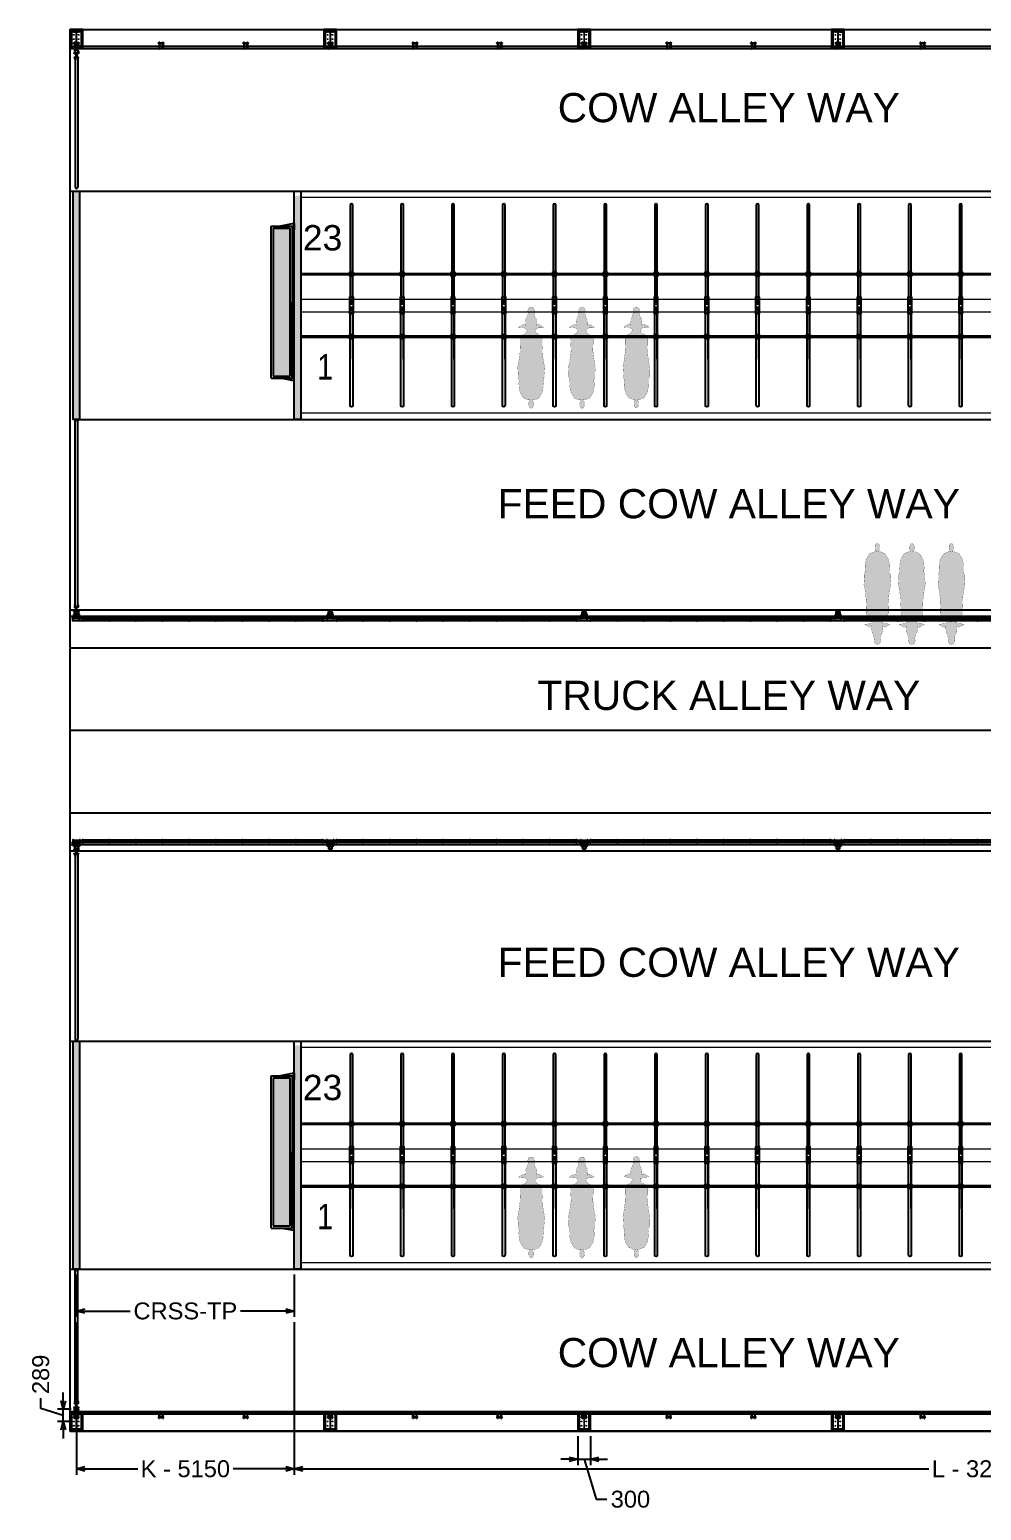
# Model space of a CAD drawing. Header units: millimetres. Extents: x -61993 to 642891, y -429158 to 50967.
# Drawn here: x 507795 to 530291, y -319030 to -284002 of the extents above; entities that cross this region are included whole.
import ezdxf

# ---------------------------------------------------------------- set-up
doc = ezdxf.new("R2010")
doc.units = ezdxf.units.MM
doc.linetypes.add('ACAD_ISO03W100', pattern=[30, 12, -18])
doc.linetypes.add('CENTER', pattern=[50.8, 31.75, -6.35, 6.35, -6.35])
for name, color, linetype, lineweight in [('0.00', 252, 'Continuous', 0), ('0.05', 40, 'Continuous', 5), ('0.09', 172, 'Continuous', 9), ('0.13', 10, 'Continuous', 13), ('HATCH', 251, 'Continuous', 0), ('WF 300 X 150', 43, 'Continuous', 0)]:
    doc.layers.add(name, color=color, linetype=linetype, lineweight=lineweight)
for name, color, linetype in [('Cow', 30, 'Continuous'), ('Gate', 6, 'Continuous'), ('headlock', 30, 'Continuous'), ('Pipa Galv', 1, 'Continuous'), ('Railing', 7, 'Continuous'), ('Steel', 152, 'Continuous'), ('TEXT', 152, 'Continuous'), ('tipis', 253, 'CENTER')]:
    doc.layers.add(name, color=color, linetype=linetype)
doc.styles.add('Arial', font='arial.ttf')
doc.styles.add('Arial Narrow', font='ARIALN.TTF')
doc.styles.add('SANSERIF', font='sanss___.ttf', dxfattribs={"height": 2})
doc.styles.add('SANSERIF23', font='sanss___.ttf', dxfattribs={"height": 2.3})
doc.dimstyles.new('Sagoe_2_mm', dxfattribs={"dimscale": 25, "dimtxt": 2, "dimasz": 1, "dimexe": 0.7, "dimexo": 0.625, "dimtad": 0, "dimdec": 0, "dimzin": 1, "dimdsep": 46, "dimtxsty": 'SANSERIF', "dimblk": 'OPEN30', "dimcen": 1, "dimclrd": 1, "dimclre": 1, "dimclrt": 152, "dimadec": 0, "dimazin": 0, "dimtfac": 1, "dimtdec": 0, "dimtofl": 0, "dimtmove": 1, "dimatfit": 3, "dimfxl": 1, "dimarcsym": 0})
pattern_1 = [(45, (1363.141, -798.975), (-8.838835, 8.838835), []), (45, (1371.98, -798.975), (-8.838835, 8.838835), [15.625, -3.125, 0, -3.125])]

# ---------------------------------------------------------------- blocks, each defined once
blk = doc.blocks.new('_Open30')
at = {"color": 0, "linetype": 'ByBlock', "lineweight": -2}
for p, q in [((-1, 0.27), (0, 0)), ((0, 0), (-1, -0.27)), ((0, 0), (-1, 0))]:
    blk.add_line(p, q, dxfattribs=at)
blk = doc.blocks.new('*D174')
at = {"color": 1, "lineweight": -2, "transparency": 16777216}
for p, q in [((508901, -313452), (508901, -314454)), ((514051, -313452), (514051, -314454)), ((509101, -314314), (510174, -314314)), ((513851, -314314), (512779, -314314))]:
    blk.add_line(p, q, dxfattribs=at)
at = {"layer": 'Defpoints', "color": 0, "transparency": 16777216}
for p in [(508901, -313327), (514051, -313327), (514051, -314314)]:
    blk.add_point(p, dxfattribs=at)
at = {"color": 1, "lineweight": -2, "transparency": 16777216, "xscale": 200, "yscale": 200, "zscale": 200, "rotation": 180}
blk.add_blockref('_Open30', (508901, -314314), dxfattribs=at)
at = {"color": 1, "lineweight": -2, "transparency": 16777216, "xscale": 200, "yscale": 200, "zscale": 200}
blk.add_blockref('_Open30', (514051, -314314), dxfattribs=at)
at = {"color": 152, "transparency": 16777216, "insert": (511476, -314314), "char_height": 400, "attachment_point": 5, "style": 'SANSERIF'}
blk.add_mtext('CRSS-TP', dxfattribs=at)
blk = doc.blocks.new('*D177')
at = {"color": 1, "lineweight": -2, "transparency": 16777216}
for p, q in [((508901, -314579), (508901, -318187)), ((514051, -314579), (514051, -318187)), ((509101, -318047), (510349, -318047)), ((513851, -318047), (512604, -318047))]:
    blk.add_line(p, q, dxfattribs=at)
at = {"layer": 'Defpoints', "color": 0, "transparency": 16777216}
for p in [(508901, -314454), (514051, -314454), (514051, -318047)]:
    blk.add_point(p, dxfattribs=at)
at = {"color": 1, "lineweight": -2, "transparency": 16777216, "xscale": 200, "yscale": 200, "zscale": 200, "rotation": 180}
blk.add_blockref('_Open30', (508901, -318047), dxfattribs=at)
at = {"color": 1, "lineweight": -2, "transparency": 16777216, "xscale": 200, "yscale": 200, "zscale": 200}
blk.add_blockref('_Open30', (514051, -318047), dxfattribs=at)
at = {"color": 152, "transparency": 16777216, "insert": (511476, -318047), "char_height": 400, "attachment_point": 5, "style": 'SANSERIF'}
blk.add_mtext('K - 5150', dxfattribs=at)
blk = doc.blocks.new('Steel Column')
at = {"layer": 'Steel'}
blk.add_lwpolyline([(150, -225), (150, 225), (-150, 225), (-150, -225)], close=True, dxfattribs=at)
blk = doc.blocks.new('*U191')
blk.add_blockref('Steel Column', (0, 0))
blk = doc.blocks.new('*U188')
at = {"color": 0, "linetype": 'ByBlock', "lineweight": -2, "transparency": 16777216}
for p in [(0, 0), (6000, 0), (12000, 0), (18000, 0), (0, -32700), (6000, -32700), (12000, -32700), (18000, -32700)]:
    blk.add_blockref('*U191', p, dxfattribs=at)
blk = doc.blocks.new('double_divider')
at = {"color": 94}
for p, q in [((-50, 754), (50, 754)), ((-50, 726), (50, 726)), ((-50, -726), (50, -726)), ((-50, -754), (50, -754))]:
    blk.add_line(p, q, dxfattribs=at)
at = {"color": 150}
for p, q in [((-30, -1269), (-30, -128)), ((30, -1269), (30, -128))]:
    blk.add_line(p, q, dxfattribs=at)
for points in [[(30, 40), (30, 2370, 1), (-30, 2370), (-30, 40)], [(30, -40), (30, -2370, -1), (-30, -2370), (-30, -40)]]:
    blk.add_lwpolyline(points, format="xyb", dxfattribs=at)
at = {"color": 94}
for points in [[(-30, 690), (30, 690, 0.414214), (50, 710), (50, 770, 0.414214), (30, 790), (-30, 790, 0.414214), (-50, 770), (-50, 710, 0.414214)], [(-30, -690), (30, -690, -0.414214), (50, -710), (50, -770, -0.414214), (30, -790), (-30, -790, -0.414214), (-50, -770), (-50, -710, -0.414214)]]:
    blk.add_lwpolyline(points, format="xyb", close=True, dxfattribs=at)
at = {"color": 42}
for points in [[(-29, 780), (-34, 782), (-38, 780), (-38, 775), (-34, 772), (-29, 775)], [(-29, 700), (-34, 698), (-38, 700), (-38, 705), (-34, 708), (-29, 705)], [(29, 780), (34, 782), (38, 780), (38, 775), (34, 772), (29, 775)], [(29, 700), (34, 698), (38, 700), (38, 705), (34, 708), (29, 705)], [(10, 94), (0, 89), (-10, 94), (-10, 106), (0, 111), (10, 106)], [(10, -106), (0, -111), (-10, -106), (-10, -94), (0, -89), (10, -94)], [(-29, -700), (-34, -698), (-38, -700), (-38, -705), (-34, -708), (-29, -705)], [(29, -700), (34, -698), (38, -700), (38, -705), (34, -708), (29, -705)], [(-29, -780), (-34, -782), (-38, -780), (-38, -775), (-34, -772), (-29, -775)], [(29, -780), (34, -782), (38, -780), (38, -775), (34, -772), (29, -775)]]:
    blk.add_lwpolyline(points, close=True, dxfattribs=at)
blk.add_lwpolyline([(-38, -200), (-38, 200), (38, 200), (38, -200)], close=True)
at = {"color": 6}
blk.add_lwpolyline([(-38, -200), (-38, 200), (38, 200), (38, -200)], close=True, dxfattribs=at)
at = {"color": 150}
for points in [[(-30, 40), (30, 40)], [(-30, -40), (30, -40)]]:
    blk.add_lwpolyline(points, dxfattribs=at)
at = {"color": 42}
for centre, radius in [((-34, 777), 2.5), ((-34, 703), 2.5), ((34, 777), 2.5), ((34, 703), 2.5), ((0, 100), 7), ((0, 100), 7), ((0, -100), 7), ((0, -100), 7), ((-34, -703), 2.5), ((34, -703), 2.5), ((-34, -777), 2.5), ((34, -777), 2.5)]:
    blk.add_circle(centre, radius, dxfattribs=at)
at = {"layer": '0.00'}
blk.add_lwpolyline([(-50, -50), (50, -50), (50, 50), (-50, 50)], close=True, dxfattribs=at)
blk = doc.blocks.new('*U25')
at = {"true_color": 0x636466}
h = blk.add_hatch(color=251, dxfattribs=at)
h.dxf.hatch_style = 1
h.paths.add_polyline_path([(0, 5300), (150, 5300), (150, 0), (0, 0)])
h = blk.add_hatch(color=251, dxfattribs=at)
h.dxf.hatch_style = 1
h.paths.add_polyline_path([(26700, 5400), (26550, 5400), (26550, 0), (26700, 0)])
for points in [[(150, 0), (0, 0), (0, 5400), (150, 5400)], [(150, 0), (0, 0), (0, 5400), (150, 5400)], [(26550, 0), (26700, 0), (26700, 5400), (26550, 5400)], [(26550, 0), (26700, 0), (26700, 5400), (26550, 5400)]]:
    blk.add_lwpolyline(points, close=True)
at = {"layer": '0.05'}
for points in [[(150, 2850), (26700, 2850)], [(150, 2850), (26700, 2850)], [(150, 2550), (26700, 2550)], [(150, 2550), (26700, 2550)]]:
    blk.add_lwpolyline(points, dxfattribs=at)
at = {"layer": '0.13'}
for p, q in [((26550, 5400), (150, 5400)), ((26550, 5400), (150, 5400)), ((26550, 5250), (150, 5250)), ((26550, 5250), (150, 5250)), ((26550, 150), (150, 150)), ((26550, 150), (150, 150)), ((26550, 0), (150, 0)), ((26550, 0), (150, 0))]:
    blk.add_line(p, q, dxfattribs=at)
for points in [[(0, 0), (0, 5400)], [(0, 0), (0, 5400)], [(26700, 0), (26700, 5400)], [(26700, 0), (26700, 5400)], [(150, 150), (150, 5250)], [(150, 150), (150, 5250)], [(26550, 150), (26550, 5250)], [(26550, 150), (26550, 5250)]]:
    blk.add_lwpolyline(points, dxfattribs=at)
at = {"layer": 'Railing'}
for points in [[(150, 3456), (26550, 3456)], [(150, 3456), (26550, 3456)], [(26550, 3428), (150, 3428)], [(26550, 3428), (150, 3428)], [(26550, 1976), (150, 1976)], [(26550, 1976), (150, 1976)], [(150, 1948), (26550, 1948)], [(150, 1948), (26550, 1948)]]:
    blk.add_lwpolyline(points, dxfattribs=at)
for p in [(1350, 2702), (2550, 2702), (3750, 2702), (4950, 2702), (6150, 2702), (7350, 2702), (8550, 2702), (9750, 2702), (10950, 2702), (12150, 2702), (13350, 2702), (14550, 2702), (15750, 2702), (16950, 2702), (18150, 2702), (19350, 2702), (20550, 2702), (21750, 2702), (22950, 2702), (24150, 2702), (25350, 2702)]:
    blk.add_blockref('double_divider', p)
at = {"layer": 'TEXT', "insert": (728, 1248), "char_height": 600, "attachment_point": 5, "style": 'Arial Narrow'}
blk.add_mtext_dynamic_manual_height_columns('1', width=311.83, gutter_width=0.7, heights=[0], dxfattribs=at)
at = {"layer": 'TEXT', "style": 'Arial'}
for tag, p in [('N2', (201, 4001)), ('N3', (25453, 3998)), ('N1', (25467, 956))]:
    blk.add_attdef(tag, p, '', height=600, dxfattribs=at)
blk = doc.blocks.new('Wa-flat-10')
blk.add_hatch(color=151).paths.add_polyline_path([(-50, -1750), (-50, 1750), (-450, 1750), (-450, -1750)])
at = {"color": 7}
for p, q in [((-500, -1800), (-500, 1800)), ((-500, 1800), (0, 1800)), ((40, 1860), (-273, 1800)), ((0, 1800), (0, 0)), ((-450, 1750), (-50, 1750)), ((-450, 1750), (-450, -1750)), ((-50, -1750), (-50, 1750)), ((0, -1800), (0, 0)), ((-450, -1750), (-50, -1750)), ((-500, -1800), (0, -1800)), ((40, -1860), (-273, -1800))]:
    blk.add_line(p, q, dxfattribs=at)
for points in [[(0, 1790), (40, 1790), (40, 1780), (0, 1780)], [(0, -1790), (40, -1790), (40, -1780), (0, -1780)]]:
    blk.add_lwpolyline(points, dxfattribs=at)
for points in [[(50, 1710), (40, 1710), (40, 1860), (50, 1860)], [(50, -1710), (40, -1710), (40, -1860), (50, -1860)]]:
    blk.add_lwpolyline(points, close=True, dxfattribs=at)
blk = doc.blocks.new('Headlock Post')
at = {"color": 42}
for p, q in [((-87, 105), (-87, 113)), ((-87, 105), (-71, 105)), ((-84, 105), (-84, 113)), ((-83, 185), (-83, 121)), ((-83, 97), (-83, 105)), ((-75, 97), (-83, 97)), ((-75, 185), (-75, 121)), ((-75, 105), (-75, 97)), ((-74, 105), (-74, 113)), ((-71, 105), (-71, 113)), ((-50, 54), (-50, 46)), ((-50, 54), (-34, 54)), ((-47, 54), (-47, 46)), ((-46, 62), (-46, 54)), ((-38, 62), (-46, 62)), ((-38, 54), (-38, 62)), ((-37, 54), (-37, 46)), ((-34, 54), (-34, 46)), ((34, 54), (34, 46)), ((50, 54), (34, 54)), ((37, 54), (37, 46)), ((38, 54), (38, 62)), ((38, 62), (46, 62)), ((46, 62), (46, 54)), ((47, 54), (47, 46)), ((50, 54), (50, 46)), ((71, 105), (71, 113)), ((87, 105), (71, 105)), ((74, 105), (74, 113)), ((75, 185), (75, 121)), ((75, 105), (75, 97)), ((75, 97), (83, 97)), ((83, 185), (83, 121)), ((83, 97), (83, 105)), ((84, 105), (84, 113)), ((87, 105), (87, 113))]:
    blk.add_line(p, q, dxfattribs=at)
at = {"color": 42, "linetype": 'ACAD_ISO03W100', "ltscale": 0.01}
for p, q in [((-83, 113), (-83, 121)), ((-75, 113), (-75, 121)), ((75, 113), (75, 121)), ((83, 113), (83, 121))]:
    blk.add_line(p, q, dxfattribs=at)
at = {"color": 6}
for points in [[(-99, 113), (-99, 121), (99, 121), (99, 113)], [(-70, 38), (-70, 46), (70, 46), (70, 38)]]:
    blk.add_lwpolyline(points, close=True, dxfattribs=at)
at = {"color": 42}
for points in [[(-46, 38), (-46, 0, 0.999992), (46, 0), (46, 38)], [(-38, 38), (-38, 0, 1), (38, 0), (38, 38)]]:
    blk.add_lwpolyline(points, format="xyb", dxfattribs=at)
for centre in [(-79, 185), (79, 185)]:
    blk.add_arc(centre, 4, 0, 180, dxfattribs=at)
at = {"layer": 'Pipa Galv'}
for p, q in [((-30, 75), (-30, 113)), ((-30, 46), (-30, 113)), ((30, 75), (30, 113)), ((30, 46), (30, 113))]:
    blk.add_line(p, q, dxfattribs=at)
for radius in [38.1, 32]:
    blk.add_circle((0, 0), radius, dxfattribs=at)
blk = doc.blocks.new('headlockpart')
at = {"layer": 'headlock'}
for p, q in [((30, 68), (0, 68)), ((0, 63), (0, 68)), ((1303, 63), (0, 63)), ((0, 10), (0, 15)), ((1303, 15), (0, 15)), ((30, 10), (0, 10)), ((7, 70), (6, 69)), ((8, 8), (6, 9)), ((8, 70), (7, 70)), ((23, 68), (7, 68)), ((7, 15), (7, 63)), ((23, 63), (7, 63)), ((23, 15), (7, 15)), ((7, 10), (23, 10)), ((8, 76), (8, 76)), ((8, 70), (8, 76)), ((8, 76), (8, 76)), ((21, 76), (8, 76)), ((15, 70), (8, 70)), ((8, 8), (8, 2)), ((8, 2), (8, 2)), ((9, 2), (8, 2)), ((9, 2), (21, 2)), ((15, 70), (15, 76)), ((21, 70), (15, 70)), ((15, 8), (15, 2)), ((21, 76), (21, 76)), ((21, 2), (21, 2)), ((21, 70), (21, 76)), ((21, 76), (21, 76)), ((23, 70), (21, 70)), ((21, 8), (24, 9)), ((21, 8), (21, 2)), ((21, 2), (21, 2)), ((23, 70), (24, 69)), ((23, 15), (23, 63)), ((30, 63), (30, 68)), ((30, 10), (30, 15)), ((43, 15), (43, 63)), ((43, 47), (477, 47)), ((477, 31), (43, 31)), ((84, 31), (405, 31)), ((637, 63), (489, 63)), ((489, 16), (637, 16)), ((533, 15), (518, 15)), ((533, 15), (518, 15)), ((660, 68), (630, 68)), ((630, 63), (630, 68)), ((630, 10), (630, 15)), ((660, 10), (630, 10)), ((1160, 15), (635, 15)), ((637, 70), (636, 69)), ((653, 68), (636, 68)), ((636, 10), (653, 10)), ((638, 8), (636, 9)), ((638, 70), (637, 70)), ((637, 15), (637, 63)), ((653, 63), (637, 63)), ((653, 15), (637, 15)), ((638, 76), (638, 76)), ((638, 70), (638, 76)), ((638, 76), (638, 76)), ((651, 76), (638, 76)), ((645, 70), (638, 70)), ((638, 8), (638, 2)), ((638, 2), (638, 2)), ((639, 2), (638, 2)), ((639, 2), (651, 2)), ((645, 70), (645, 76)), ((651, 70), (645, 70)), ((645, 8), (645, 2)), ((651, 70), (651, 76)), ((651, 76), (651, 76)), ((651, 76), (651, 76)), ((652, 70), (651, 70)), ((651, 8), (653, 9)), ((651, 8), (651, 2)), ((651, 2), (651, 2)), ((651, 2), (651, 2)), ((652, 70), (653, 69)), ((653, 15), (653, 63)), ((660, 63), (660, 68)), ((660, 10), (660, 15)), ((673, 15), (673, 63)), ((673, 47), (1106, 47)), ((673, 31), (1106, 31)), ((1266, 63), (1118, 63)), ((1118, 16), (1266, 16)), ((1162, 15), (1147, 15)), ((1162, 15), (1147, 15)), ((1289, 68), (1259, 68)), ((1259, 63), (1259, 68)), ((1259, 10), (1259, 15)), ((1289, 10), (1259, 10)), ((1267, 70), (1266, 69)), ((1283, 68), (1266, 68)), ((1266, 15), (1266, 63)), ((1282, 63), (1266, 63)), ((1282, 15), (1266, 15)), ((1266, 10), (1283, 10)), ((1268, 8), (1266, 9)), ((1268, 70), (1267, 70)), ((1268, 76), (1268, 76)), ((1268, 70), (1268, 76)), ((1268, 76), (1268, 76)), ((1281, 76), (1268, 76)), ((1274, 70), (1268, 70)), ((1268, 8), (1268, 2)), ((1268, 2), (1268, 2)), ((1269, 2), (1268, 2)), ((1269, 2), (1280, 2)), ((1274, 70), (1274, 76)), ((1281, 70), (1274, 70)), ((1274, 8), (1274, 2)), ((1280, 2), (1281, 2)), ((1281, 70), (1281, 76)), ((1281, 76), (1281, 76)), ((1281, 76), (1281, 76)), ((1282, 70), (1281, 70)), ((1281, 8), (1283, 9)), ((1281, 8), (1281, 2)), ((1281, 2), (1281, 2)), ((1282, 70), (1283, 69)), ((1282, 15), (1282, 63)), ((1289, 63), (1289, 68)), ((1289, 10), (1289, 15)), ((1303, 15), (1303, 63))]:
    blk.add_line(p, q, dxfattribs=at)
at = {"layer": 'headlock', "linetype": 'CENTER', "ltscale": 0.01}
for p, q in [((15, 0), (15, 81)), ((645, 0), (645, 81)), ((1274, 0), (1274, 81))]:
    blk.add_line(p, q, dxfattribs=at)
at = {"layer": 'headlock', "ltscale": 0.001}
for p, q in [((477, 28), (477, 51)), ((1106, 28), (1106, 51))]:
    blk.add_line(p, q, dxfattribs=at)
at = {"layer": 'headlock'}
for centre, radius, start, end in [((7, 69), 0.6, 115, 270), ((7, 9), 0.6, 90, 245), ((23, 69), 0.6, 270, 65), ((23, 9), 0.6, 295, 90), ((489, 51), 12, 90, 180), ((489, 28), 12, 180, 270), ((636, 69), 0.6, 115, 270), ((636, 9), 0.6, 90, 245), ((653, 69), 0.6, 270, 65), ((653, 9), 0.6, 295, 90), ((1118, 51), 12, 90, 180), ((1118, 28), 12, 180, 270), ((1266, 9), 0.6, 90, 245), ((1266, 69), 0.6, 115, 270), ((1283, 69), 0.6, 270, 65), ((1283, 9), 0.6, 295, 90)]:
    blk.add_arc(centre, radius, start, end, dxfattribs=at)
for points, weights in [([(8, 76), (12, 77), (15, 76)], [1, 1.15470053838, 1]), ([(8, 8), (12, 7), (15, 8)], [1.08180853477, 1.24916489753, 1.08180853477]), ([(8, 2), (12, 2), (15, 2)], [1, 1.15470053838, 1]), ([(15, 76), (18, 77), (21, 76)], [1, 1.15470053838, 1]), ([(15, 8), (18, 7), (21, 8)], [1.08180853477, 1.24916489753, 1.08180853477]), ([(15, 2), (18, 2), (21, 2)], [1, 1.15470053838, 1]), ([(638, 76), (641, 77), (645, 76)], [1, 1.15470053838, 1]), ([(638, 8), (641, 7), (645, 8)], [1.08180853477, 1.24916489753, 1.08180853477]), ([(638, 2), (641, 2), (645, 2)], [1, 1.15470053838, 1]), ([(645, 76), (648, 77), (651, 76)], [1, 1.15470053838, 1]), ([(645, 8), (648, 7), (651, 8)], [1.08180853477, 1.24916489753, 1.08180853477]), ([(645, 2), (648, 2), (651, 2)], [1, 1.15470053838, 1]), ([(1268, 76), (1271, 77), (1274, 76)], [1, 1.15470053838, 1]), ([(1268, 8), (1271, 7), (1274, 8)], [1.08180853477, 1.24916489753, 1.08180853477]), ([(1268, 2), (1271, 2), (1274, 2)], [1, 1.15470053838, 1]), ([(1274, 76), (1278, 77), (1281, 76)], [1, 1.15470053838, 1]), ([(1274, 8), (1278, 7), (1281, 8)], [1.08180853477, 1.24916489753, 1.08180853477]), ([(1274, 2), (1278, 2), (1281, 2)], [1, 1.15470053838, 1])]:
    blk.add_rational_spline(points, weights, degree=2, dxfattribs=at)
blk = doc.blocks.new('*U204')
at = {"layer": '0.00'}
blk.add_blockref('headlockpart', (-689, -40), dxfattribs=at)
blk = doc.blocks.new('*U205')
at = {"color": 0, "linetype": 'ByBlock', "lineweight": -2, "transparency": 16777216}
for p in [(0, 0), (1259, 0), (2519, 0), (3778, 0)]:
    blk.add_blockref('*U204', p, dxfattribs=at)
blk = doc.blocks.new('Headlock+POST')
at = {"layer": 'Pipa Galv'}
for points in [[(-83, 180), (6083, 180)], [(6083, 121), (-83, 121)]]:
    blk.add_lwpolyline(points, dxfattribs=at)
for name, p in [('Headlock Post', (0, 0)), ('*U205', (821, 151)), ('Headlock Post', (6000, 0))]:
    blk.add_blockref(name, p)
at = {"layer": '0.00'}
blk.add_blockref('headlockpart', (4540, 111), dxfattribs=at)
blk = doc.blocks.new('cow top')
h = blk.add_hatch(color=0)
h.dxf.hatch_style = 1
h.paths.add_polyline_path([(134.90334, -498.98442), (121.50402, -508.63428), (95.37396, -520.52088), (100.37544, -552.6675), (115.60956, -594.88836), (136.21674, -616.14498), (166.2804, -632.74332), (199.79718, -646.63566), (238.35834, -673.26534), (264.77022, -736.758), (265.05798, -837.00936), (255.69522, -1030.01316), (262.2807, -1044.65724), (274.38378, -1152.74808), (274.0056, -1151.10072), (292.71264, -1281.34512), (317.8923, -1411.54728), (308.95788, -1528.5369), (309.73206, -1637.35836), (282.4074, -1713.7329), (281.26824, -1740.23652), (283.62906, -1751.78454), (290.88708, -1783.86516), (289.8423, -1813.3236), (287.42076, -1874.45082), (275.79618, -1936.69146), (263.67198, -2003.30922), (238.77216, -2051.61066), (228.59826, -2066.8362), (216.0345, -2089.18644), (172.94508, -2149.55598), (141.7548, -2155.90716), (124.51626, -2167.45188), (115.8465, -2169.23652), (100.7589, -2174.4657), (86.56296, -2180.36016), (57.69852, -2186.02164), (17.89656, -2180.08428), (52.41852, -2240.71782), (55.71852, -2281.49196), (51.85818, -2334.2517), (40.94838, -2351.0256), (26.48052, -2368.70766), (5.20212, -2385.5964), (-5.18232, -2384.10414), (-26.46072, -2367.2154), (-40.92858, -2349.53334), (-51.83838, -2332.7601), (-55.69872, -2280.00036), (-56.43924, -2266.55286), (-52.39938, -2239.22622), (-17.87676, -2178.59202), (-57.67872, -2184.53004), (-86.54316, -2178.86856), (-100.7391, -2172.97344), (-115.8267, -2167.74426), (-124.49646, -2165.96028), (-141.735, -2154.41556), (-172.92528, -2148.06438), (-216.0147, -2087.69484), (-228.57846, -2065.34394), (-238.75236, -2050.11906), (-263.65218, -2001.81696), (-275.77638, -1935.19986), (-287.40096, -1872.95922), (-289.8225, -1811.83134), (-290.86728, -1782.37356), (-283.60926, -1750.29294), (-288.66816, -1712.2182), (-309.71226, -1635.8661), (-308.93808, -1527.0453), (-317.8725, -1410.05568), (-292.69284, -1279.85352), (-274.36398, -1151.25582), (-273.9858, -1149.60846), (-262.2609, -1043.16498), (-255.67476, -1028.52156), (-265.03818, -835.5171), (-264.75042, -735.2664), (-238.33854, -671.77374), (-199.77738, -645.1434), (-166.2606, -631.25106), (-136.19694, -614.65272), (-108.6228, -572.65098), (-100.35564, -551.17524), (-93.50022, -533.38362), (-104.75784, -515.01912), (-121.48422, -507.14268), (-138.89964, -494.6007), (-154.2123, -484.28226), (-182.23326, -476.63154), (-202.31442, -477.4077), (-244.02708, -475.91412), (-270.36504, -470.44602), (-293.57724, -473.7249), (-293.2545, -463.3002), (-283.37628, -454.03248), (-278.23026, -450.59586), (-252.23946, -439.35738), (-230.4918, -427.95324), (-210.85086, -414.32688), (-186.08502, -398.277), (-169.21476, -394.54998), (-123.79752, -419.84646), (-130.80276, -408.77034), (-133.21902, -393.73752), (-130.38564, -358.74696), (-129.37122, -327.3534), (-124.16514, -309.57828), (-128.48352, -296.43306), (-126.12402, -281.84244), (-124.26084, -275.28072), (-121.56936, -267.37524), (-117.60276, -263.11824), (-111.01332, -260.50068), (-101.37534, -228.12966), (-78.16314, -164.15982), (-71.41794, -130.00086), (-80.83284, -82.89006), (-75.27102, -61.67172), (-68.74032, -44.18568), (-64.83774, -35.84988), (-61.96872, -28.0137), (-53.38938, -10.5501), (-37.63254, 2.38392), (-21.8559, 8.00844), (0, 0), (21.8757, 6.51618), (37.65234, 0.89232), (53.40918, -12.0417), (61.98852, -29.5053), (68.76012, -45.67728), (75.29082, -63.16332), (80.85264, -84.38166), (73.92132, -110.76714), (71.00544, -142.21152), (87.20448, -211.992), (97.60806, -235.92228), (102.62736, -255.31638), (107.85588, -260.5515), (117.62256, -264.60984), (121.58916, -268.86684), (124.28064, -276.77232), (126.14382, -283.33404), (128.50332, -297.92466), (123.453, -314.89458), (129.87942, -349.00338), (133.23882, -395.22912), (130.82256, -410.26194), (125.84946, -420.20616), (161.84982, -400.93416), (169.23456, -396.04158), (186.10482, -399.7686), (210.87066, -415.81848), (230.51226, -429.44484), (253.15488, -440.33286), (273.5502, -451.38852), (293.2743, -464.7918), (293.59704, -475.2165), (270.38484, -471.93762), (244.04688, -477.40572), (202.33422, -478.8993), (182.25306, -478.12314), (154.2321, -485.77452), (138.91944, -496.0923)])
at = {"color": 0, "const_width": 4.179}
blk.add_lwpolyline([(134.90334, -498.98442), (121.50402, -508.63428), (95.37396, -520.52088), (100.37544, -552.6675), (115.60956, -594.88836), (136.21674, -616.14498), (166.2804, -632.74332), (199.79718, -646.63566), (238.35834, -673.26534), (264.77022, -736.758), (265.05798, -837.00936), (255.69522, -1030.01316), (262.2807, -1044.65724), (274.38378, -1152.74808), (274.0056, -1151.10072), (292.71264, -1281.34512), (317.8923, -1411.54728), (308.95788, -1528.5369), (309.73206, -1637.35836), (282.4074, -1713.7329), (281.26824, -1740.23652), (283.62906, -1751.78454), (290.88708, -1783.86516), (289.8423, -1813.3236), (287.42076, -1874.45082), (275.79618, -1936.69146), (263.67198, -2003.30922), (238.77216, -2051.61066), (228.59826, -2066.8362), (216.0345, -2089.18644), (172.94508, -2149.55598), (141.7548, -2155.90716), (124.51626, -2167.45188), (115.8465, -2169.23652), (100.7589, -2174.4657), (86.56296, -2180.36016), (57.69852, -2186.02164), (17.89656, -2180.08428), (52.41852, -2240.71782), (55.71852, -2281.49196), (51.85818, -2334.2517), (40.94838, -2351.0256), (26.48052, -2368.70766), (5.20212, -2385.5964), (-5.18232, -2384.10414), (-26.46072, -2367.2154), (-40.92858, -2349.53334), (-51.83838, -2332.7601), (-55.69872, -2280.00036), (-56.43924, -2266.55286), (-52.39938, -2239.22622), (-17.87676, -2178.59202), (-57.67872, -2184.53004), (-86.54316, -2178.86856), (-100.7391, -2172.97344), (-115.8267, -2167.74426), (-124.49646, -2165.96028), (-141.735, -2154.41556), (-172.92528, -2148.06438), (-216.0147, -2087.69484), (-228.57846, -2065.34394), (-238.75236, -2050.11906), (-263.65218, -2001.81696), (-275.77638, -1935.19986), (-287.40096, -1872.95922), (-289.8225, -1811.83134), (-290.86728, -1782.37356), (-283.60926, -1750.29294), (-288.66816, -1712.2182), (-309.71226, -1635.8661), (-308.93808, -1527.0453), (-317.8725, -1410.05568), (-292.69284, -1279.85352), (-274.36398, -1151.25582), (-273.9858, -1149.60846), (-262.2609, -1043.16498), (-255.67476, -1028.52156), (-265.03818, -835.5171), (-264.75042, -735.2664), (-238.33854, -671.77374), (-199.77738, -645.1434), (-166.2606, -631.25106), (-136.19694, -614.65272), (-108.6228, -572.65098), (-100.35564, -551.17524), (-93.50022, -533.38362), (-104.75784, -515.01912), (-121.48422, -507.14268), (-138.89964, -494.6007), (-154.2123, -484.28226), (-182.23326, -476.63154), (-202.31442, -477.4077), (-244.02708, -475.91412), (-270.36504, -470.44602), (-293.57724, -473.7249), (-293.2545, -463.3002), (-283.37628, -454.03248), (-278.23026, -450.59586), (-252.23946, -439.35738), (-230.4918, -427.95324), (-210.85086, -414.32688), (-186.08502, -398.277), (-169.21476, -394.54998), (-123.79752, -419.84646), (-130.80276, -408.77034), (-133.21902, -393.73752), (-130.38564, -358.74696), (-129.37122, -327.3534), (-124.16514, -309.57828), (-128.48352, -296.43306), (-126.12402, -281.84244), (-124.26084, -275.28072), (-121.56936, -267.37524), (-117.60276, -263.11824), (-111.01332, -260.50068), (-101.37534, -228.12966), (-78.16314, -164.15982), (-71.41794, -130.00086), (-80.83284, -82.89006), (-75.27102, -61.67172), (-68.74032, -44.18568), (-64.83774, -35.84988), (-61.96872, -28.0137), (-53.38938, -10.5501), (-37.63254, 2.38392), (-21.8559, 8.00844), (0, 0), (21.8757, 6.51618), (37.65234, 0.89232), (53.40918, -12.0417), (61.98852, -29.5053), (68.76012, -45.67728), (75.29082, -63.16332), (80.85264, -84.38166), (73.92132, -110.76714), (71.00544, -142.21152), (87.20448, -211.992), (97.60806, -235.92228), (102.62736, -255.31638), (107.85588, -260.5515), (117.62256, -264.60984), (121.58916, -268.86684), (124.28064, -276.77232), (126.14382, -283.33404), (128.50332, -297.92466), (123.453, -314.89458), (129.87942, -349.00338), (133.23882, -395.22912), (130.82256, -410.26194), (125.84946, -420.20616), (161.84982, -400.93416), (169.23456, -396.04158), (186.10482, -399.7686), (210.87066, -415.81848), (230.51226, -429.44484), (253.15488, -440.33286), (273.5502, -451.38852), (293.2743, -464.7918), (293.59704, -475.2165), (270.38484, -471.93762), (244.04688, -477.40572), (202.33422, -478.8993), (182.25306, -478.12314), (154.2321, -485.77452), (138.91944, -496.0923), (134.90334, -498.98442)], dxfattribs=at)
blk = doc.blocks.new('A$C085D16B7')
at = {"layer": '0.00', "ltscale": 0.5}
h = blk.add_hatch(dxfattribs=at)
h.set_pattern_fill('ANSI35', color=256, scale=50, style=0)
h.set_pattern_definition(pattern_1)
h.paths.add_polyline_path([(450, 288), (0, 288), (25, 250), (425, 250)])
h.paths.add_polyline_path([(425, 25), (25, 25), (0, -12), (450, -12)])
h = blk.add_hatch(dxfattribs=at)
h.set_pattern_fill('ANSI35', color=256, scale=50, style=0)
h.set_pattern_definition([(135, (-913.16, -798.975), (8.83883, 8.83883), []), (135, (-921.999, -798.975), (8.83883, 8.83883), [15.625, -3.125, 0, -3.125])])
h.paths.add_polyline_path([(0, 288), (25, 250), (25, 25), (0, -12)])
at = {"layer": '0.00'}
h = blk.add_hatch(dxfattribs=at)
h.set_pattern_fill('ANSI31', color=256, scale=30, angle=-90, style=0)
h.set_pattern_definition([(315, (619428.904, -11494.7824), (2.65165043, 2.65165043), [])])
edge = h.paths.add_edge_path()
edge.add_line((389, 225), (400, 225))
edge.add_line((400, 225), (400, 50))
edge.add_line((400, 50), (389, 50))
edge.add_line((389, 50), (389, 129))
edge.add_arc((384, 129), 5, 0, 90)
edge.add_line((384, 134), (66, 134))
edge.add_arc((66, 129), 5, 90, 180)
edge.add_line((61, 129), (61, 50))
edge.add_line((61, 50), (50, 50))
edge.add_line((50, 50), (50, 225))
edge.add_line((50, 225), (61, 225))
edge.add_line((61, 225), (61, 146))
edge.add_arc((66, 146), 5, 180, 270)
edge.add_line((66, 141), (384, 141))
edge.add_arc((384, 146), 5, -90, 0)
edge.add_line((389, 146), (389, 225))
at = {"layer": '0.00', "ltscale": 0.5}
h = blk.add_hatch(dxfattribs=at)
h.set_pattern_fill('ANSI35', color=256, scale=50, style=0)
h.set_pattern_definition(pattern_1)
h.paths.add_polyline_path([(450, 288), (425, 250), (425, 25), (450, -12)])
at = {"layer": '0.05', "ltscale": 0.5}
for points in [[(0, 288), (25, 250)], [(25, 25), (0, -12)], [(425, 250), (450, 288)], [(425, 25), (450, -12)]]:
    blk.add_lwpolyline(points, dxfattribs=at)
blk.add_lwpolyline([(0, -12), (450, -12), (450, 288), (0, 288)], close=True, dxfattribs=at)
at = {"layer": '0.05'}
blk.add_lwpolyline([(25, 250), (25, 25), (425, 25), (425, 250)], close=True, dxfattribs=at)
at = {"layer": '0.09'}
blk.add_lwpolyline([(389, 225), (400, 225), (400, 50), (389, 50), (389, 129, 0.414214), (384, 134), (66, 134, 0.414214), (61, 129), (61, 50), (50, 50), (50, 225), (61, 225), (61, 146, 0.414214), (66, 141), (384, 141, 0.414214), (389, 146)], format="xyb", close=True, dxfattribs=at)
at = {"layer": 'WF 300 X 150'}
for p, q in [((113, 200), (137, 200)), ((113, 88), (137, 88)), ((125, 212), (125, 188)), ((125, 76), (125, 99)), ((237, 200), (213, 200)), ((237, 88), (213, 88)), ((225, 212), (225, 188)), ((225, 76), (225, 99)), ((337, 200), (313, 200)), ((337, 88), (313, 88)), ((325, 212), (325, 188)), ((325, 76), (325, 99))]:
    blk.add_line(p, q, dxfattribs=at)
for centre in [(125, 200), (125, 88), (225, 200), (225, 88), (325, 200), (325, 88)]:
    blk.add_circle(centre, 9.55, dxfattribs=at)
blk = doc.blocks.new('*U182')
at = {"layer": '0.05', "ltscale": 0.5, "rotation": 89.99999999999999}
blk.add_blockref('A$C085D16B7', (138, -225), dxfattribs=at)
blk = doc.blocks.new('*U183')
at = {"color": 0, "linetype": 'ByBlock', "lineweight": -2, "transparency": 16777216}
for p in [(0, 32700), (6000, 32700), (12000, 32700), (18000, 32700), (0, 0), (6000, 0), (12000, 0), (18000, 0)]:
    blk.add_blockref('*U182', p, dxfattribs=at)
blk = doc.blocks.new('*U26')
at = {"layer": 'HATCH'}
h = blk.add_hatch(color=0, dxfattribs=at)
h.dxf.hatch_style = 1
h.paths.add_polyline_path([(5400, 75), (5400, -75), (0, -75), (0, 75)])
blk.add_lwpolyline([(5400, 75), (5400, -75), (0, -75), (0, 75)], close=True)
blk = doc.blocks.new('*U27')
at = {"color": 42}
for p, q in [((0, 46), (38, 46)), ((0, 38), (38, 38)), ((178, 38), (148, 38)), ((178, 30), (148, 30)), ((0, -38), (38, -38)), ((0, -46), (38, -46)), ((178, -30), (148, -30)), ((178, -38), (148, -38))]:
    blk.add_line(p, q, dxfattribs=at)
at = {"color": 160}
for p, q in [((93, 13), (43, 13)), ((84, 9), (43, 9)), ((93, 13), (143, 13)), ((102, 9), (143, 9)), ((84, -9), (43, -9)), ((93, -13), (43, -13)), ((93, -13), (143, -13)), ((102, -9), (143, -9))]:
    blk.add_line(p, q, dxfattribs=at)
for points in [[(38, -60), (43, -60), (43, 60), (38, 60)], [(148, -50), (143, -50), (143, 50), (148, 50)]]:
    blk.add_lwpolyline(points, close=True, dxfattribs=at)
blk.add_lwpolyline([(123, -9), (123, 9)])
blk.add_circle((93, 0), 12.7)
at = {"color": 42}
for centre, radius, start, end in [((0, 0), 46, 90, 270), ((178, 0), 38, 52.1364, 90), ((178, 0), 38, 270, 307.8636)]:
    blk.add_arc(centre, radius, start, end, dxfattribs=at)
at = {"layer": 'Gate'}
for p, q in [((178, 30), (3213, 30)), ((178, -30), (3213, -30))]:
    blk.add_line(p, q, dxfattribs=at)
at = {"layer": 'Gate', "color": 0}
blk.add_arc((178, 0), 30, 90, 270, dxfattribs=at)
at = {"layer": 'Gate'}
blk.add_arc((3213, 0), 30, 270, 90, dxfattribs=at)
at = {"layer": 'Railing'}
blk.add_circle((0, 0), 38, dxfattribs=at)
blk = doc.blocks.new('*U29')
at = {"color": 42}
for p, q in [((0, 46), (38, 46)), ((0, 38), (38, 38)), ((178, 38), (148, 38)), ((178, 30), (148, 30)), ((0, -38), (38, -38)), ((0, -46), (38, -46)), ((178, -30), (148, -30)), ((178, -38), (148, -38))]:
    blk.add_line(p, q, dxfattribs=at)
at = {"color": 160}
for p, q in [((93, 13), (43, 13)), ((84, 9), (43, 9)), ((93, 13), (143, 13)), ((102, 9), (143, 9)), ((84, -9), (43, -9)), ((93, -13), (43, -13)), ((93, -13), (143, -13)), ((102, -9), (143, -9))]:
    blk.add_line(p, q, dxfattribs=at)
for points in [[(38, -60), (43, -60), (43, 60), (38, 60)], [(148, -50), (143, -50), (143, 50), (148, 50)]]:
    blk.add_lwpolyline(points, close=True, dxfattribs=at)
blk.add_lwpolyline([(123, -9), (123, 9)])
blk.add_circle((93, 0), 12.7)
at = {"color": 42}
for centre, radius, start, end in [((0, 0), 46, 90, 270), ((178, 0), 38, 52.1364, 90), ((178, 0), 38, 270, 307.8636)]:
    blk.add_arc(centre, radius, start, end, dxfattribs=at)
at = {"layer": 'Gate'}
for p, q in [((178, 30), (3263, 30)), ((178, -30), (3263, -30))]:
    blk.add_line(p, q, dxfattribs=at)
at = {"layer": 'Gate', "color": 0}
blk.add_arc((178, 0), 30, 90, 270, dxfattribs=at)
at = {"layer": 'Gate'}
blk.add_arc((3263, 0), 30, 270, 90, dxfattribs=at)
at = {"layer": 'Railing'}
blk.add_circle((0, 0), 38, dxfattribs=at)
blk = doc.blocks.new('*U28')
at = {"color": 42}
for p, q in [((0, 46), (38, 46)), ((0, 38), (38, 38)), ((178, 38), (148, 38)), ((178, 30), (148, 30)), ((0, -38), (38, -38)), ((0, -46), (38, -46)), ((178, -30), (148, -30)), ((178, -38), (148, -38))]:
    blk.add_line(p, q, dxfattribs=at)
at = {"color": 160}
for p, q in [((93, 13), (43, 13)), ((84, 9), (43, 9)), ((93, 13), (143, 13)), ((102, 9), (143, 9)), ((84, -9), (43, -9)), ((93, -13), (43, -13)), ((93, -13), (143, -13)), ((102, -9), (143, -9))]:
    blk.add_line(p, q, dxfattribs=at)
for points in [[(38, -60), (43, -60), (43, 60), (38, 60)], [(148, -50), (143, -50), (143, 50), (148, 50)]]:
    blk.add_lwpolyline(points, close=True, dxfattribs=at)
blk.add_lwpolyline([(123, -9), (123, 9)])
blk.add_circle((93, 0), 12.7)
at = {"color": 42}
for centre, radius, start, end in [((0, 0), 46, 90, 270), ((178, 0), 38, 52.1364, 90), ((178, 0), 38, 270, 307.8636)]:
    blk.add_arc(centre, radius, start, end, dxfattribs=at)
at = {"layer": 'Gate'}
for p, q in [((178, 30), (4533, 30)), ((178, -30), (4533, -30))]:
    blk.add_line(p, q, dxfattribs=at)
at = {"layer": 'Gate', "color": 0}
blk.add_arc((178, 0), 30, 90, 270, dxfattribs=at)
at = {"layer": 'Gate'}
blk.add_arc((4533, 0), 30, 270, 90, dxfattribs=at)
at = {"layer": 'Railing'}
blk.add_circle((0, 0), 38, dxfattribs=at)
blk = doc.blocks.new('*U113')
at = {"color": 42, "linetype": 'ACAD_ISO03W100', "ltscale": 0.01}
for p, q in [((46, 2046), (38, 2046)), ((46, 2038), (38, 2038)), ((46, 1962), (38, 1962)), ((46, 1954), (38, 1954)), ((46, 46), (38, 46)), ((46, 38), (38, 38)), ((46, -38), (38, -38)), ((46, -46), (38, -46))]:
    blk.add_line(p, q, dxfattribs=at)
at = {"color": 42}
for p, q in [((55, 2050), (47, 2050)), ((55, 2047), (47, 2047)), ((55, 2037), (47, 2037)), ((55, 2034), (47, 2034)), ((55, 1966), (47, 1966)), ((55, 1963), (47, 1963)), ((55, 1953), (47, 1953)), ((55, 1950), (47, 1950)), ((55, 2050), (55, 2034)), ((63, 2046), (55, 2046)), ((55, 2038), (63, 2038)), ((55, 1950), (55, 1966)), ((55, 1962), (63, 1962)), ((63, 1954), (55, 1954)), ((63, 2038), (63, 2046)), ((63, 1962), (63, 1954)), ((55, 50), (47, 50)), ((55, 47), (47, 47)), ((55, 37), (47, 37)), ((55, 34), (47, 34)), ((55, 50), (55, 34)), ((63, 46), (55, 46)), ((55, 38), (63, 38)), ((63, 38), (63, 46)), ((55, -34), (47, -34)), ((55, -37), (47, -37)), ((55, -47), (47, -47)), ((55, -50), (47, -50)), ((55, -50), (55, -34)), ((55, -38), (63, -38)), ((63, -46), (55, -46)), ((63, -38), (63, -46))]:
    blk.add_line(p, q, dxfattribs=at)
for points in [[(38, 2046), (-90, 2046, 1), (-90, 2038), (38, 2038)], [(38, 1954), (-90, 1954, -1), (-90, 1962), (38, 1962)], [(38, 46), (-90, 46, 1), (-90, 38), (38, 38)], [(38, -46), (-90, -46, -1), (-90, -38), (38, -38)]]:
    blk.add_lwpolyline(points, format="xyb", dxfattribs=at)
at = {"color": 160}
for points in [[(46, 2060), (38, 2060), (38, 1940), (46, 1940)], [(46, 60), (38, 60), (38, -60), (46, -60)]]:
    blk.add_lwpolyline(points, close=True, dxfattribs=at)
at = {"color": 42}
for points in [[(46, 2051), (47, 2051), (47, 2033), (46, 2033)], [(46, 1967), (47, 1967), (47, 1949), (46, 1949)], [(46, 51), (47, 51), (47, 33), (46, 33)], [(46, -33), (47, -33), (47, -51), (46, -51)]]:
    blk.add_lwpolyline(points, close=True, dxfattribs=at)
at = {"layer": 'Railing', "color": 1}
for p, q in [((-86, -60), (-86, 2060)), ((-38, 2060), (-38, -60))]:
    blk.add_line(p, q, dxfattribs=at)
at = {"layer": 'Railing', "color": 5}
for centre in [(0, 2000), (0, 0)]:
    blk.add_circle(centre, 38, dxfattribs=at)
blk = doc.blocks.new('*U186')
at = {"xscale": -1, "rotation": 270}
blk.add_blockref('*U113', (-1000, 15.5), dxfattribs=at)
blk = doc.blocks.new('*U187')
at = {"color": 0, "linetype": 'ByBlock', "lineweight": -2, "transparency": 16777216}
for p in [(0, 0), (2000, 0), (4000, 0), (6000, 0), (8000, 0), (10000, 0), (12000, 0), (14000, 0), (16000, 0), (18000, 0), (20000, 0)]:
    blk.add_blockref('*U186', p, dxfattribs=at)
blk = doc.blocks.new('*U184')
at = {"xscale": -1, "rotation": 270}
blk.add_blockref('*U113', (-1000, 15.5), dxfattribs=at)
blk = doc.blocks.new('*U185')
at = {"color": 0, "linetype": 'ByBlock', "lineweight": -2, "transparency": 16777216}
for p in [(0, 0), (2000, 0), (4000, 0), (6000, 0), (8000, 0), (10000, 0), (12000, 0), (14000, 0), (16000, 0), (18000, 0), (20000, 0)]:
    blk.add_blockref('*U184', p, dxfattribs=at)
blk = doc.blocks.new('*D202')
at = {"color": 1, "lineweight": -2, "transparency": 16777216}
for p, q in [((546551, -314544), (546551, -318187)), ((514051, -314579), (514051, -318187)), ((514251, -318047), (529052, -318047)), ((546351, -318047), (531550, -318047))]:
    blk.add_line(p, q, dxfattribs=at)
at = {"layer": 'Defpoints', "color": 0, "transparency": 16777216}
for p in [(514051, -314454), (546551, -314419), (546551, -318047)]:
    blk.add_point(p, dxfattribs=at)
at = {"color": 1, "lineweight": -2, "transparency": 16777216, "xscale": 200, "yscale": 200, "zscale": 200, "rotation": 180}
blk.add_blockref('_Open30', (514051, -318047), dxfattribs=at)
at = {"color": 1, "lineweight": -2, "transparency": 16777216, "xscale": 200, "yscale": 200, "zscale": 200}
blk.add_blockref('_Open30', (546551, -318047), dxfattribs=at)
at = {"color": 152, "transparency": 16777216, "insert": (530301, -318047), "char_height": 400, "attachment_point": 5, "style": 'SANSERIF'}
blk.add_mtext('L - 32500', dxfattribs=at)
blk = doc.blocks.new('*D203')
at = {"color": 1, "lineweight": -2, "transparency": 16777216}
for p, q in [((520751, -317277), (520751, -317961)), ((521051, -317277), (521051, -317961)), ((520551, -317821), (520351, -317821)), ((520751, -317821), (521051, -317821)), ((520901, -317821), (521185, -318767)), ((521251, -317821), (521451, -317821)), ((521185, -318767), (521435, -318767))]:
    blk.add_line(p, q, dxfattribs=at)
at = {"layer": 'Defpoints', "color": 0, "transparency": 16777216}
for p in [(520751, -317152), (521051, -317152), (521051, -317821)]:
    blk.add_point(p, dxfattribs=at)
at = {"color": 1, "lineweight": -2, "transparency": 16777216, "xscale": 200, "yscale": 200, "zscale": 200}
blk.add_blockref('_Open30', (520751, -317821), dxfattribs=at)
at = {"color": 1, "lineweight": -2, "transparency": 16777216, "xscale": 200, "yscale": 200, "zscale": 200, "rotation": 180}
blk.add_blockref('_Open30', (521051, -317821), dxfattribs=at)
at = {"color": 152, "transparency": 16777216, "insert": (521996, -318767), "char_height": 400, "attachment_point": 5, "style": 'SANSERIF'}
blk.add_mtext('300', dxfattribs=at)
blk = doc.blocks.new('*D341')
at = {"color": 1, "lineweight": -2, "transparency": 16777216}
for p, q in [((508591, -316438), (508591, -316238)), ((508058, -316622), (508058, -316372)), ((508591, -316782), (508058, -316622)), ((508776, -316638), (508451, -316638)), ((508591, -316927), (508591, -316638)), ((508773, -316927), (508451, -316927)), ((508591, -317127), (508591, -317327))]:
    blk.add_line(p, q, dxfattribs=at)
at = {"layer": 'Defpoints', "color": 0, "transparency": 16777216}
for p in [(508591, -316638), (508901, -316638), (508898, -316927)]:
    blk.add_point(p, dxfattribs=at)
at = {"color": 1, "lineweight": -2, "transparency": 16777216, "xscale": 200, "yscale": 200, "zscale": 200}
for p, rotation in [((508591, -316638), 270), ((508591, -316927), 90)]:
    blk.add_blockref('_Open30', p, dxfattribs=dict(at, rotation=rotation))
at = {"color": 152, "transparency": 16777216, "insert": (508058, -315812), "char_height": 400, "attachment_point": 5, "rotation": 90, "style": 'SANSERIF'}
blk.add_mtext('289', dxfattribs=at)

msp = doc.modelspace()

# ---------------------------------------------------------------- linework, layer by layer
for p, q in [((508751.463, -284002.043), (611051.463, -284002.043)), ((508751.463, -284452.043), (611051.463, -284452.043)), ((508751.463, -287827.043), (611051.463, -287827.043)), ((508901.463, -293227.043), (611051.463, -293227.043)), ((508751.463, -297727.043), (611051.463, -297727.043)), ((508751.463, -297877.043), (611051.463, -297877.043)), ((508751.463, -297877.043), (611051.463, -297877.043)), ((508751.463, -303277.043), (611051.463, -303277.043)), ((508751.463, -303427.043), (611051.463, -303427.043)), ((508751.463, -307927.043), (611051.463, -307927.043)), ((508751.463, -307927.043), (611051.463, -307927.043)), ((508751.463, -313327.043), (611051.463, -313327.043)), ((508901.463, -313327.043), (611051.463, -313327.043)), ((508751.463, -316702.043), (611051.463, -316702.043)), ((508751.463, -317152.043), (611051.463, -317152.043))]:
    msp.add_line(p, q)
at = {"color": 4, "ltscale": 0.25}
for p, q in [((508751.463, -298627.043), (611051.463, -298627.043)), ((508751.463, -302527.043), (611051.463, -302527.043))]:
    msp.add_line(p, q, dxfattribs=at)
for points in [[(508751.463, -284002.043), (641051.463, -284002.043), (641051.463, -317152.043), (508751.463, -317152.043)], [(508751.463, -284452.043), (641051.463, -284452.043), (641051.463, -316702.043), (508751.463, -316702.043)]]:
    msp.add_lwpolyline(points, close=True)
at = {"layer": 'tipis', "linetype": 'CENTER', "ltscale": 0.25}
msp.add_line((508751.463, -300577.043), (611051.463, -300577.043), dxfattribs=at)

# ---------------------------------------------------------------- block references
for name, p in [('*U188', (508901.463, -284227.043)), ('*U183', (508901.463, -316927.043)), ('*U187', (509901.463, -284379.543)), ('Wa-flat-10', (514001.463, -290450.78)), ('Headlock+POST', (508901.463, -303352.043)), ('Headlock+POST', (514901.463, -303352.043)), ('Headlock+POST', (520901.463, -303352.043)), ('Headlock+POST', (526901.463, -303352.043)), ('Wa-flat-10', (514001.463, -310550.78))]:
    msp.add_blockref(name, p)
at = {"rotation": 270}
for name, p in [('*U27', (508901.463, -284516.228)), ('*U26', (508901.463, -287827.043)), ('*U28', (508901.463, -303352.043)), ('*U26', (508901.463, -307927.043))]:
    msp.add_blockref(name, p, dxfattribs=at)
for p in [(514051.463, -293227.043), (514051.463, -313327.043)]:
    msp.add_blockref('*U25', p).add_auto_attribs({'N1': '22', 'N2': '23', 'N3': '44'})
at = {"xscale": -1}
for name, p, rotation in [('*U28', (508901.463, -297802.043), 270), ('Headlock+POST', (508901.463, -297802.043), 180), ('Headlock+POST', (514901.463, -297802.043), 180), ('Headlock+POST', (520901.463, -297802.043), 180), ('Headlock+POST', (526901.463, -297802.043), 180), ('*U29', (508901.463, -316637.858), 270), ('*U185', (509901.463, -316774.543), 180)]:
    msp.add_blockref(name, p, dxfattribs=dict(at, rotation=rotation))
at = {"layer": 'Cow'}
for p in [(519649.568, -290577.098), (520849.823, -290577.098), (522135.663, -290569.09), (519649.568, -310677.098), (520849.823, -310677.098), (522135.663, -310669.09)]:
    msp.add_blockref('cow top', p, dxfattribs=at)
at = {"layer": 'Cow', "xscale": -1, "rotation": 180}
for p in [(527831.712, -298537.168), (528647.411, -298537.168), (529582.972, -298537.168)]:
    msp.add_blockref('cow top', p, dxfattribs=at)

# ---------------------------------------------------------------- texts
at = {"color": 152, "char_height": 690, "attachment_point": 5, "style": 'SANSERIF23'}
for s, insert in [('COW ALLEY WAY', (524320.405, -285852.171)), ('FEED COW ALLEY WAY', (524320.405, -295221.266)), ('TRUCK ALLEY WAY', (524320.405, -299754.889)), ('FEED COW ALLEY WAY', (524320.405, -306068.964)), ('COW ALLEY WAY', (524320.405, -315301.915))]:
    msp.add_mtext(s, dxfattribs=dict(at, insert=insert))

# ---------------------------------------------------------------- dimensions: what is measured, and where the dimension line sits
for base, p1, p2, text, picture, middle in [((514051.463, -314313.741), (508901.463, -313327.043), (514051.463, -313327.043), 'CRSS-TP', '*D174', (511476.463, -314313.741)), ((514051.463, -318046.667), (508901.463, -314453.741), (514051.463, -314453.741), 'K - <>', '*D177', (511476.463, -318046.667)), ((546551.463, -318046.667), (514051.463, -314453.741), (546551.463, -314419.192), 'L - <>', '*D202', (530301.463, -318046.667))]:
    dim = msp.add_linear_dim(base=base, p1=p1, p2=p2, text=text, dimstyle='Sagoe_2_mm')
    dim.commit()
    dim.dimension.update_dxf_attribs({"geometry": picture, "text_midpoint": middle})
at = {"color": 250}
dim = msp.add_linear_dim(base=(508591.158, -316637.858), p1=(508897.963, -316927.043), p2=(508901.463, -316637.858), angle=90, dimstyle='Sagoe_2_mm', dxfattribs=at)
dim.commit()
dim.dimension.update_dxf_attribs({"geometry": '*D341', "text_midpoint": (508057.623, -316247.39)})
dim = msp.add_linear_dim(base=(521051.463, -317820.874), p1=(520751.463, -317152.043), p2=(521051.463, -317152.043), dimstyle='Sagoe_2_mm')
dim.commit()
dim.dimension.update_dxf_attribs({"geometry": '*D203', "text_midpoint": (521560.392, -318767.304)})

doc.saveas('drawing.dxf')
